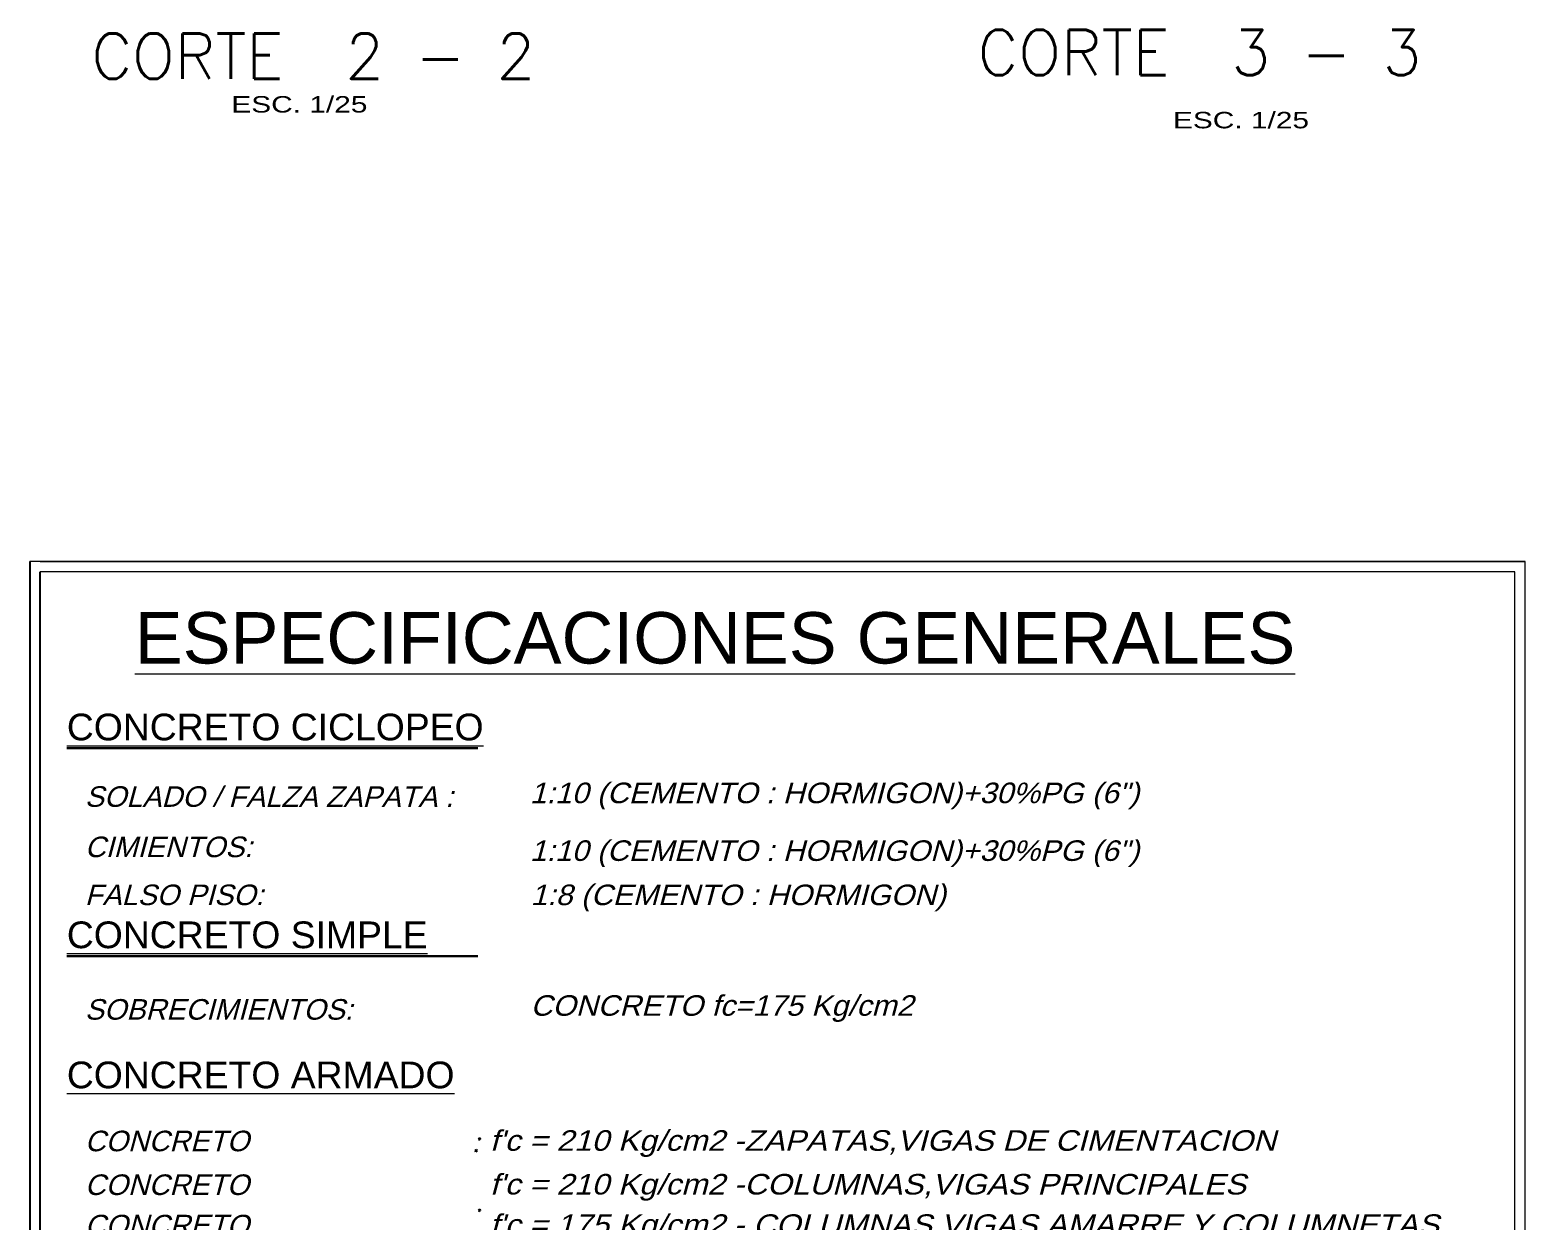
# Model space of a CAD drawing. Header units: millimetres. Extents: x 10559 to 10691, y -16579 to -16550.
# Drawn here: x 10576.49 to 10583.77, y -16562.43 to -16556.63 of the extents above; entities that cross this region are included whole.
import ezdxf

# ---------------------------------------------------------------- set-up
doc = ezdxf.new("R2010")
doc.units = ezdxf.units.MM
for name, color, linetype, lineweight in [('ACHURADO-2', 7, 'Continuous', 9), ('LAMINA', 7, 'Continuous', 25), ('TEXTO 0.3', 3, 'Continuous', 0), ('TEXTO 0.4', 4, 'Continuous', 0), ('TEXTOS-CHICOS', 3, 'Continuous', 30), ('TEXTOS-CHICOS-03', 8, 'Continuous', 30), ('TEXTOS-MEDIANOS', 8, 'Continuous', 30), ('TITULOS', 5, 'Continuous', 0)]:
    doc.layers.add(name, color=color, linetype=linetype, lineweight=lineweight)
doc.styles.add('L-200', font='romans.shx', dxfattribs={"height": 0.25})
doc.styles.add('R100-50', font='arial.ttf', dxfattribs={"width": 1.3, "height": 0.1})
doc.styles.add('R140-50', font='arial.ttf', dxfattribs={"width": 1.3, "height": 0.14})
doc.styles.add('R80-50', font='arial.ttf', dxfattribs={"width": 1.3, "height": 0.08})

# ---------------------------------------------------------------- blocks, each defined once
blk = doc.blocks.new('TG4GREFGR')
at = {"layer": 'ACHURADO-2'}
for p, q in [((10624.573, -16559.2184), (10617.2973, -16559.2184)), ((10617.3469, -16559.2184), (10624.573, -16559.2184)), ((10624.573, -16571.5735), (10624.573, -16559.2184)), ((10624.523, -16559.268), (10617.3469, -16559.268)), ((10624.523, -16571.5239), (10624.523, -16559.268))]:
    blk.add_line(p, q, dxfattribs=at)
at = {"layer": 'LAMINA', "color": 2, "linetype": 'Continuous'}
for p, q in [((10617.2973, -16559.2184), (10617.2973, -16571.5735)), ((10617.3469, -16571.5239), (10617.3469, -16559.268))]:
    blk.add_line(p, q, dxfattribs=at)
at = {"layer": 'TEXTOS-CHICOS'}
for p, q in [((10619.486, -16562.0224), (10619.4798, -16562.0286)), ((10619.4891, -16562.0286), (10619.486, -16562.0224)), ((10619.4705, -16562.0813), (10619.4643, -16562.0844)), ((10619.4643, -16562.0844), (10619.4674, -16562.0906)), ((10619.4674, -16562.0906), (10619.4736, -16562.0844)), ((10619.4736, -16562.0844), (10619.4705, -16562.0813)), ((10619.4798, -16562.0286), (10619.486, -16562.0317)), ((10619.486, -16562.0317), (10619.4891, -16562.0286)), ((10619.486, -16562.3699), (10619.4798, -16562.3761)), ((10619.4798, -16562.3761), (10619.486, -16562.3792)), ((10619.4891, -16562.3761), (10619.486, -16562.3699)), ((10619.486, -16562.3792), (10619.4891, -16562.3761))]:
    blk.add_line(p, q, dxfattribs=at)
at = {"layer": 'TEXTOS-MEDIANOS'}
for p, q in [((10619.4767, -16560.1267), (10617.4771, -16560.1267)), ((10619.4767, -16561.138), (10617.4771, -16561.138))]:
    blk.add_line(p, q, dxfattribs=at)
at = {"layer": 'TEXTOS-CHICOS-03', "ltscale": 0.5, "style": 'R100-50', "oblique": 15}
for s, width, p in [('1:10 (CEMENTO : HORMIGON)+30%%%PG (6")', 1.05, (10619.73, -16560.3941)), ('1:10 (CEMENTO : HORMIGON)+30%%%PG (6")', 1.05, (10619.73, -16560.675)), ('1:8 (CEMENTO : HORMIGON)', 1.05, (10619.7335, -16560.8902)), ('CONCRETO fc=175 Kg/cm2', 1.05, (10619.7335, -16561.4286)), ("f'c = 210 Kg/cm2 -ZAPATAS,VIGAS DE CIMENTACION ", 1.1, (10619.5354, -16562.0855)), ("f'c = 210 Kg/cm2 -COLUMNAS,VIGAS PRINCIPALES ", 1.1, (10619.5354, -16562.2983)), ("f'c = 175 Kg/cm2 - COLUMNAS,VIGAS AMARRE Y COLUMNETAS ", 1.1, (10619.5354, -16562.4948))]:
    blk.add_text(s, height=0.1, dxfattribs=dict(at, width=width)).set_placement(p)
at = {"layer": 'TEXTOS-MEDIANOS', "style": 'R100-50', "oblique": 15}
for s, p in [('SOLADO / FALZA ZAPATA :', (10617.5646, -16560.4119)), ('CIMIENTOS:', (10617.5646, -16560.6568)), ('FALSO PISO:', (10617.5646, -16560.8902)), ('SOBRECIMIENTOS:', (10617.5646, -16561.4475)), ('CONCRETO', (10617.5646, -16562.0878)), ('CONCRETO', (10617.5646, -16562.3006)), ('CONCRETO', (10617.5646, -16562.4971))]:
    blk.add_text(s, height=0.1, dxfattribs=at).set_placement(p)
at = {"layer": 'TITULOS', "style": 'R140-50'}
for s, height, p in [('%%UESPECIFICACIONES GENERALES', 0.25, (10617.8078, -16559.7146)), ('%%UCONCRETO CICLOPEO', 0.13, (10617.477, -16560.0884)), ('%%UCONCRETO SIMPLE', 0.13, (10617.477, -16561.0997)), ('%%UCONCRETO ARMADO', 0.13, (10617.477, -16561.7814))]:
    blk.add_text(s, height=height, dxfattribs=at).set_placement(p)

msp = doc.modelspace()

# ---------------------------------------------------------------- block references
msp.add_blockref('TG4GREFGR', (-40.80335, 0))

# ---------------------------------------------------------------- texts
at = {"layer": 'TEXTO 0.3', "char_height": 0.08, "attachment_point": 5, "style": 'R80-50'}
for insert in [(10577.80527, -16556.9941), (10582.38711, -16557.07091)]:
    msp.add_mtext('ESC. 1/25', dxfattribs=dict(at, insert=insert))
at = {"layer": 'TEXTO 0.4', "char_height": 0.22, "attachment_point": 5, "style": 'L-200'}
for s, insert, width in [('CORTE  3 - 3', (10582.18524, -16556.74144), 2.5751625), ('CORTE  2 - 2', (10577.87308, -16556.75898), 2.7657158)]:
    msp.add_mtext(s, dxfattribs=dict(at, insert=insert, width=width))

doc.saveas('drawing.dxf')
